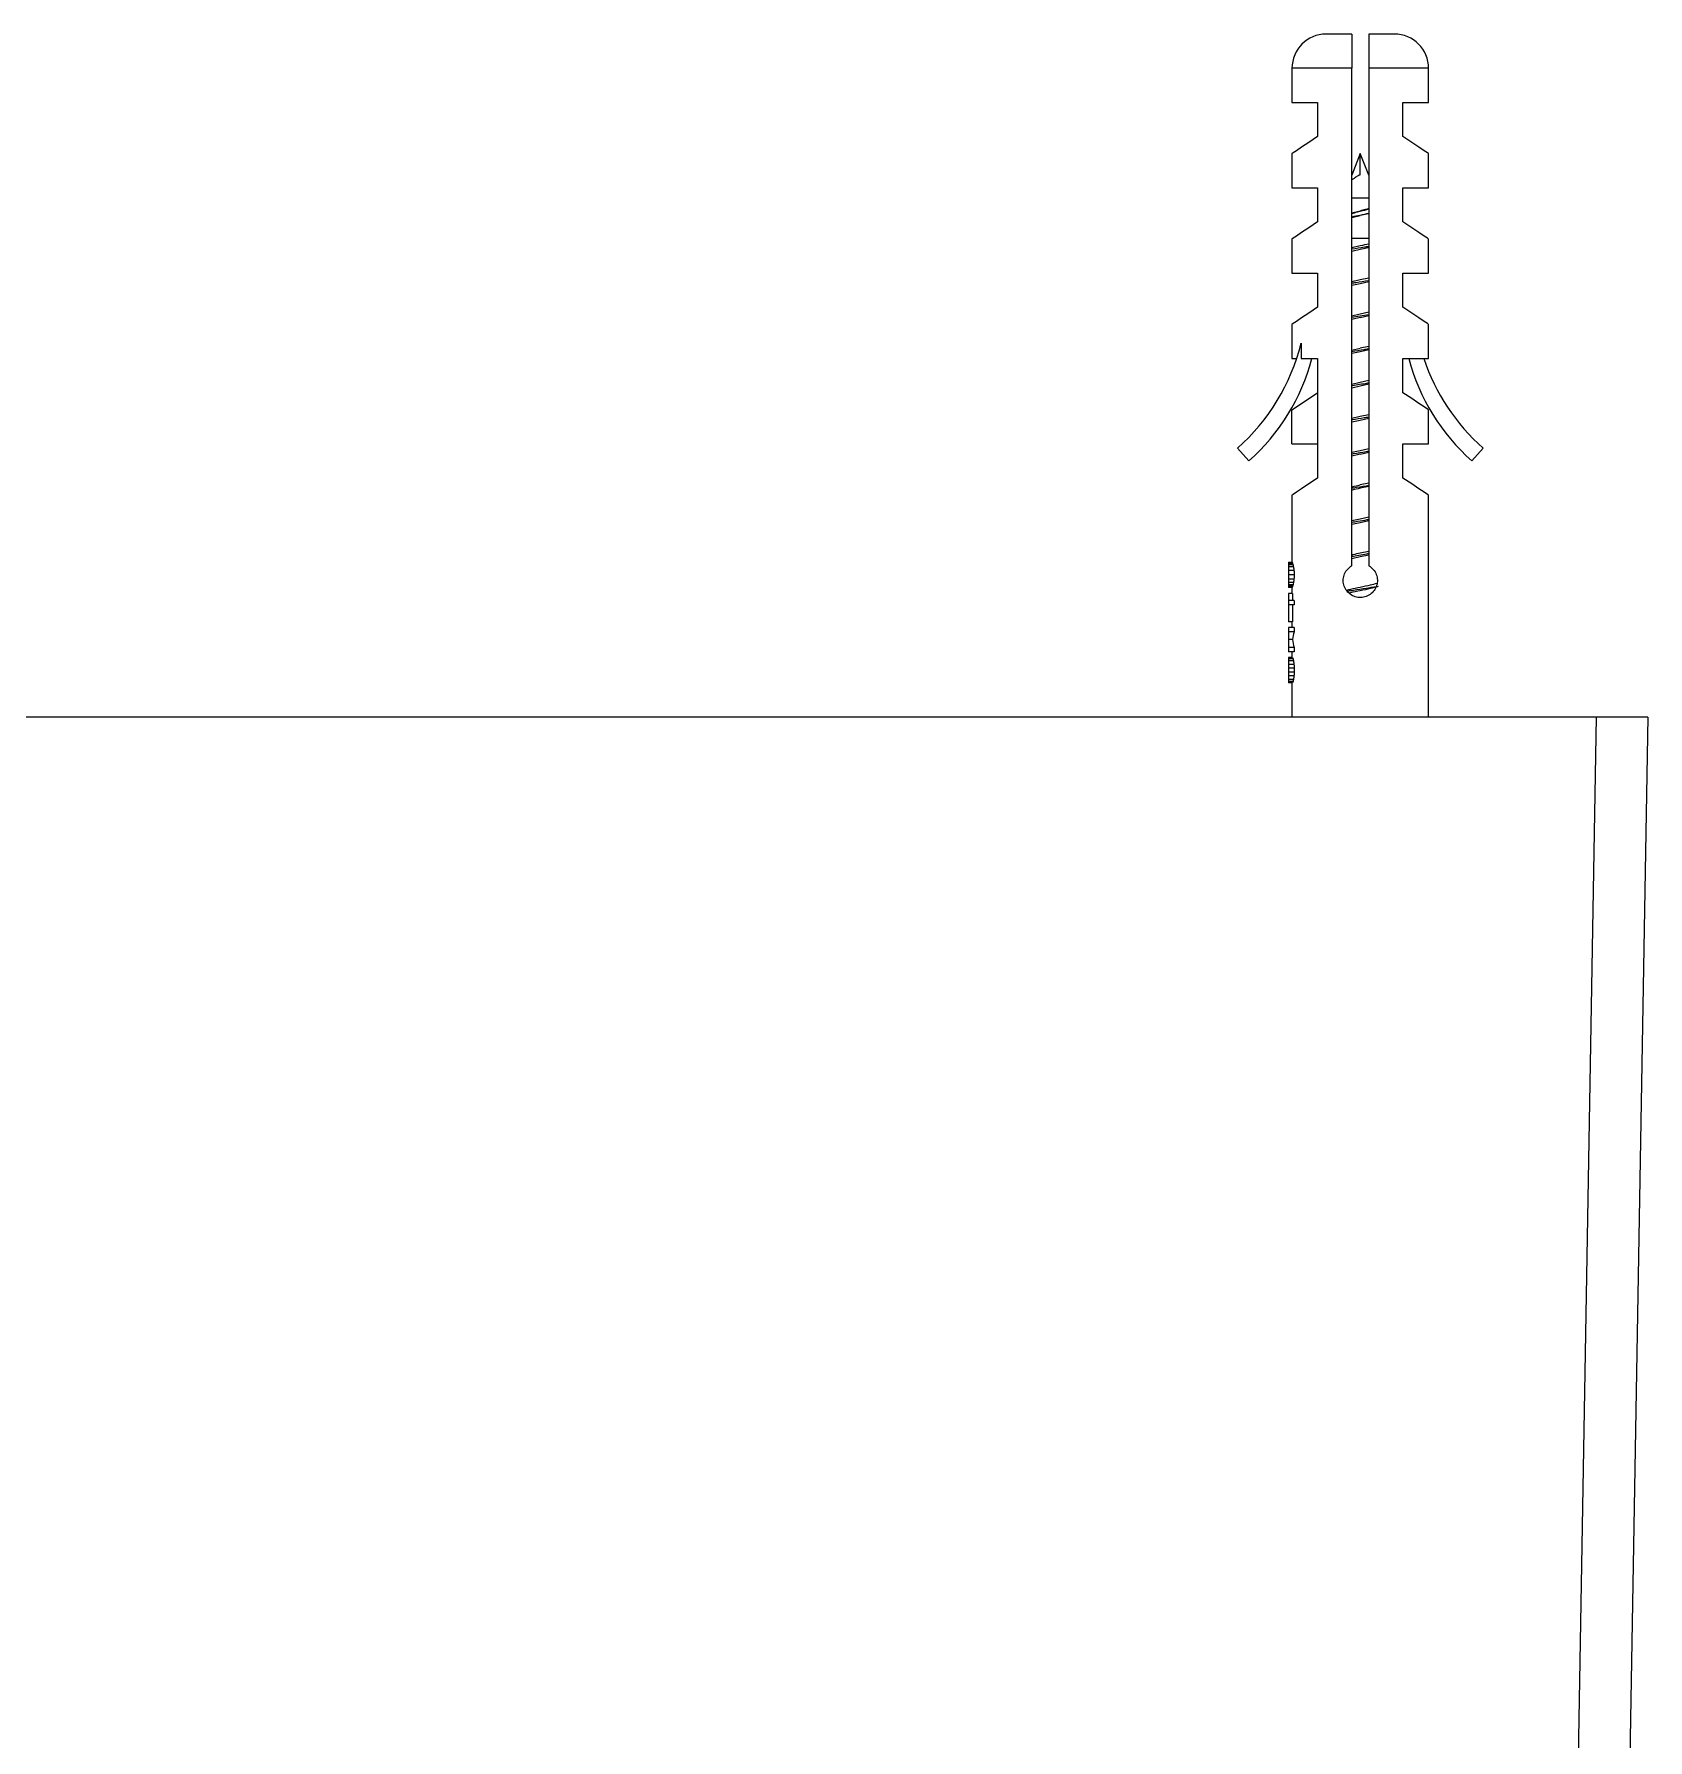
# Model space of a CAD drawing. Header units: millimetres. Extents: x 13235 to 13829, y -4257 to -3417.
# Drawn here: x 13453.33 to 13476.95, y -3494.79 to -3469.82 of the extents above; entities that cross this region are included whole.
import ezdxf

# ---------------------------------------------------------------- set-up
doc = ezdxf.new("R2010")
doc.units = ezdxf.units.MM
doc.header["$LTSCALE"] = 0.1
doc.layers.get('0').update_dxf_attribs({"lineweight": 15})

msp = doc.modelspace()

# ---------------------------------------------------------------- linework, layer by layer
at = {"linetype": 'Continuous', "lineweight": 25}
for p, q in [((13472.615, -3469.817), (13472.24, -3469.817)), ((13473.24, -3469.817), (13472.865, -3469.817)), ((13471.74, -3470.317), (13471.74, -3470.817)), ((13472.615, -3470.317), (13471.74, -3470.317)), ((13472.615, -3477.601), (13472.615, -3470.317)), ((13472.865, -3470.317), (13472.865, -3477.601)), ((13473.74, -3470.317), (13472.865, -3470.317)), ((13473.74, -3470.817), (13473.74, -3470.317)), ((13471.74, -3470.817), (13472.115, -3470.817)), ((13472.115, -3470.817), (13472.115, -3471.317)), ((13473.365, -3470.817), (13473.74, -3470.817)), ((13473.365, -3471.317), (13473.365, -3470.817)), ((13471.74, -3471.567), (13471.74, -3472.067)), ((13472.74, -3471.567), (13472.615, -3471.881)), ((13472.865, -3471.88), (13472.74, -3471.567)), ((13472.74, -3471.878), (13472.74, -3471.567)), ((13473.74, -3472.067), (13473.74, -3471.567)), ((13472.725, -3471.878), (13472.74, -3471.878)), ((13471.74, -3472.067), (13472.115, -3472.067)), ((13472.115, -3472.067), (13472.115, -3472.567)), ((13473.365, -3472.067), (13473.74, -3472.067)), ((13473.365, -3472.567), (13473.365, -3472.067)), ((13472.74, -3472.22), (13472.615, -3472.22)), ((13472.74, -3472.407), (13472.615, -3472.44)), ((13472.615, -3472.502), (13472.74, -3472.474)), ((13471.74, -3472.817), (13471.74, -3473.317)), ((13472.74, -3472.811), (13472.615, -3472.811)), ((13472.74, -3472.917), (13472.615, -3472.945)), ((13473.74, -3473.317), (13473.74, -3472.817)), ((13472.615, -3472.994), (13472.74, -3472.967)), ((13471.74, -3473.317), (13472.115, -3473.317)), ((13472.115, -3473.317), (13472.115, -3473.817)), ((13472.74, -3473.417), (13472.615, -3473.445)), ((13472.865, -3473.39), (13472.74, -3473.417)), ((13472.74, -3473.467), (13472.865, -3473.439)), ((13473.365, -3473.317), (13473.74, -3473.317)), ((13473.365, -3473.817), (13473.365, -3473.317)), ((13472.615, -3473.494), (13472.74, -3473.467)), ((13472.74, -3473.917), (13472.615, -3473.945)), ((13472.865, -3473.89), (13472.74, -3473.917)), ((13472.74, -3473.967), (13472.865, -3473.939)), ((13471.74, -3474.067), (13471.74, -3474.567)), ((13472.74, -3473.967), (13472.615, -3473.994)), ((13473.74, -3474.567), (13473.74, -3474.067)), ((13471.874, -3474.344), (13471.874, -3474.567)), ((13472.615, -3474.445), (13472.74, -3474.417)), ((13472.865, -3474.39), (13472.74, -3474.417)), ((13472.865, -3474.439), (13472.74, -3474.467)), ((13471.74, -3474.567), (13471.809, -3474.567)), ((13471.874, -3474.567), (13472.115, -3474.567)), ((13472.115, -3474.567), (13472.115, -3476.317)), ((13472.74, -3474.467), (13472.615, -3474.494)), ((13473.365, -3475.067), (13473.365, -3474.567)), ((13473.365, -3474.567), (13473.74, -3474.567)), ((13472.74, -3474.917), (13472.615, -3474.945)), ((13472.865, -3474.89), (13472.74, -3474.917)), ((13472.74, -3474.967), (13472.865, -3474.939)), ((13471.74, -3475.317), (13472.115, -3475.067)), ((13472.615, -3474.994), (13472.74, -3474.967)), ((13471.74, -3475.817), (13471.74, -3475.317)), ((13472.74, -3475.417), (13472.615, -3475.445)), ((13472.865, -3475.39), (13472.74, -3475.417)), ((13472.74, -3475.467), (13472.865, -3475.439)), ((13473.74, -3475.817), (13473.74, -3475.317)), ((13472.615, -3475.494), (13472.74, -3475.467)), ((13470.942, -3475.878), (13471.108, -3476.065)), ((13471.74, -3475.817), (13472.115, -3475.817)), ((13472.74, -3475.917), (13472.615, -3475.945)), ((13472.865, -3475.89), (13472.74, -3475.917)), ((13472.74, -3475.967), (13472.865, -3475.939)), ((13473.365, -3475.817), (13473.74, -3475.817)), ((13473.365, -3476.317), (13473.365, -3475.817)), ((13474.539, -3475.878), (13474.373, -3476.065)), ((13472.74, -3475.967), (13472.615, -3475.994)), ((13472.865, -3476.39), (13472.74, -3476.417)), ((13472.865, -3476.439), (13472.74, -3476.467)), ((13471.74, -3476.567), (13471.74, -3477.546)), ((13473.74, -3479.817), (13473.74, -3476.567)), ((13472.74, -3476.917), (13472.615, -3476.945)), ((13472.865, -3476.89), (13472.74, -3476.917)), ((13472.74, -3476.967), (13472.865, -3476.939)), ((13472.615, -3476.994), (13472.74, -3476.967)), ((13472.865, -3477.39), (13472.74, -3477.417)), ((13472.74, -3477.467), (13472.865, -3477.439)), ((13471.69, -3477.546), (13471.742, -3477.546)), ((13471.69, -3477.546), (13471.69, -3477.557)), ((13471.746, -3477.557), (13471.69, -3477.557)), ((13471.69, -3477.557), (13471.69, -3477.567)), ((13471.749, -3477.567), (13471.69, -3477.567)), ((13471.69, -3477.567), (13471.69, -3477.588)), ((13471.756, -3477.588), (13471.69, -3477.588)), ((13471.69, -3477.588), (13471.69, -3477.619)), ((13471.762, -3477.619), (13471.69, -3477.619)), ((13471.69, -3477.619), (13471.69, -3477.671)), ((13471.769, -3477.671), (13471.69, -3477.671)), ((13471.69, -3477.671), (13471.69, -3477.734)), ((13472.615, -3477.494), (13472.74, -3477.467)), ((13471.772, -3477.734), (13471.69, -3477.734)), ((13471.69, -3477.734), (13471.69, -3477.796)), ((13471.769, -3477.796), (13471.69, -3477.796)), ((13471.69, -3477.796), (13471.69, -3477.848)), ((13471.762, -3477.848), (13471.69, -3477.848)), ((13471.69, -3477.848), (13471.69, -3477.88)), ((13471.756, -3477.88), (13471.69, -3477.88)), ((13471.69, -3477.88), (13471.69, -3477.9)), ((13471.749, -3477.9), (13471.69, -3477.9)), ((13471.69, -3477.9), (13471.69, -3477.911)), ((13471.746, -3477.911), (13471.69, -3477.911)), ((13471.69, -3477.911), (13471.69, -3477.921)), ((13471.742, -3477.921), (13471.69, -3477.921)), ((13471.74, -3477.921), (13471.74, -3478.005)), ((13471.746, -3478.005), (13471.69, -3478.005)), ((13471.69, -3478.005), (13471.69, -3478.109)), ((13471.69, -3478.109), (13471.69, -3478.171)), ((13471.772, -3478.109), (13471.69, -3478.109)), ((13471.772, -3478.171), (13471.69, -3478.171)), ((13471.69, -3478.171), (13471.69, -3478.421)), ((13471.746, -3478.005), (13471.746, -3478.109)), ((13471.746, -3478.171), (13471.746, -3478.421)), ((13471.772, -3478.109), (13471.772, -3478.171)), ((13471.746, -3478.421), (13471.69, -3478.421)), ((13471.74, -3478.421), (13471.74, -3478.505)), ((13471.772, -3478.505), (13471.69, -3478.505)), ((13471.69, -3478.505), (13471.69, -3478.567)), ((13471.772, -3478.567), (13471.69, -3478.567)), ((13471.69, -3478.567), (13471.69, -3478.682)), ((13471.747, -3478.682), (13471.69, -3478.682)), ((13471.69, -3478.682), (13471.69, -3478.796)), ((13471.772, -3478.505), (13471.772, -3478.567)), ((13471.772, -3478.796), (13471.69, -3478.796)), ((13471.69, -3478.796), (13471.69, -3478.859)), ((13471.772, -3478.859), (13471.69, -3478.859)), ((13471.748, -3478.942), (13471.69, -3478.942)), ((13471.69, -3478.942), (13471.69, -3478.963)), ((13471.74, -3478.859), (13471.74, -3478.942)), ((13471.772, -3478.796), (13471.772, -3478.859)), ((13471.756, -3478.963), (13471.69, -3478.963)), ((13471.69, -3478.963), (13471.69, -3478.994)), ((13471.762, -3478.994), (13471.69, -3478.994)), ((13471.69, -3478.994), (13471.69, -3479.046)), ((13471.769, -3479.046), (13471.69, -3479.046)), ((13471.69, -3479.046), (13471.69, -3479.098)), ((13471.772, -3479.098), (13471.69, -3479.098)), ((13471.69, -3479.098), (13471.69, -3479.161)), ((13471.772, -3479.161), (13471.69, -3479.161)), ((13471.69, -3479.161), (13471.69, -3479.213)), ((13471.772, -3479.098), (13471.772, -3479.161)), ((13471.769, -3479.213), (13471.69, -3479.213)), ((13471.69, -3479.213), (13471.69, -3479.265)), ((13471.762, -3479.265), (13471.69, -3479.265)), ((13471.69, -3479.265), (13471.69, -3479.296)), ((13471.756, -3479.296), (13471.69, -3479.296)), ((13471.69, -3479.296), (13471.69, -3479.317)), ((13471.748, -3479.317), (13471.69, -3479.317)), ((13471.74, -3479.317), (13471.74, -3479.817))]:
    msp.add_line(p, q, dxfattribs=at)
at = {"linetype": 'Continuous', "lineweight": 18, "extrusion": (-1.22465e-16, -1, 0)}
for p, q in [((13476.2, -3479.817), (13432.179, -3479.817)), ((13476.2, -3479.817), (13432.179, -3479.817)), ((13476.95, -3479.817), (13476.2, -3479.817)), ((13476.95, -3479.817), (13476.2, -3479.817)), ((13476.95, -3479.817), (13476.393, -3511.744)), ((13476.95, -3479.817), (13476.393, -3511.744))]:
    msp.add_line(p, q, dxfattribs=at)
msp.add_line((13473.74, -3479.817), (13471.74, -3479.817))
at = {"linetype": 'Continuous', "lineweight": 13, "extrusion": (-1.22465e-16, -1, 0)}
msp.add_line((13475.643, -3511.744), (13476.2, -3479.817), dxfattribs=at)
msp.add_line((13475.643, -3511.744), (13476.2, -3479.817), dxfattribs=at)
at = {"linetype": 'Continuous', "lineweight": 25, "flags": 128}
for points in [[(13472.115, -3471.317), (13471.986, -3471.403), (13471.881, -3471.473), (13471.804, -3471.525), (13471.756, -3471.556), (13471.74, -3471.567)], [(13473.74, -3471.567), (13473.724, -3471.556), (13473.677, -3471.525), (13473.599, -3471.473), (13473.494, -3471.403), (13473.365, -3471.317)], [(13472.115, -3472.567), (13471.986, -3472.653), (13471.881, -3472.723), (13471.804, -3472.775), (13471.756, -3472.806), (13471.74, -3472.817)], [(13473.74, -3472.817), (13473.724, -3472.806), (13473.677, -3472.775), (13473.599, -3472.723), (13473.494, -3472.653), (13473.365, -3472.567)], [(13472.115, -3473.817), (13471.986, -3473.903), (13471.881, -3473.973), (13471.804, -3474.025), (13471.756, -3474.056), (13471.74, -3474.067)], [(13473.74, -3474.067), (13473.724, -3474.056), (13473.677, -3474.025), (13473.599, -3473.973), (13473.494, -3473.903), (13473.365, -3473.817)], [(13473.74, -3475.317), (13473.724, -3475.306), (13473.677, -3475.275), (13473.599, -3475.223), (13473.494, -3475.153), (13473.365, -3475.067)], [(13472.115, -3476.317), (13471.986, -3476.403), (13471.881, -3476.473), (13471.804, -3476.525), (13471.756, -3476.556), (13471.74, -3476.567)], [(13473.74, -3476.567), (13473.724, -3476.556), (13473.677, -3476.525), (13473.599, -3476.473), (13473.494, -3476.403), (13473.365, -3476.317)]]:
    msp.add_lwpolyline(points, dxfattribs=at)
at = {"linetype": 'Continuous', "lineweight": 25}
for centre, radius, start, end in [((13472.24, -3470.317), 0.5, 90, 180), ((13473.24, -3470.317), 0.5, 0, 90), ((13468.927, -3473.604), 3.039, 311.536, 345.9032), ((13469.093, -3473.791), 3.039, 311.536, 345.1985), ((13476.388, -3473.791), 3.038, 194.8015, 228.464), ((13476.553, -3473.604), 3.039, 198.4852, 228.464)]:
    msp.add_arc(centre, radius, start, end, dxfattribs=at)
for centre, major_axis, ratio, start_param, end_param in [((13472.74, -3477.537), (1, 0), 0.195835, 3.189483, 3.242829), ((13472.74, -3477.524), (1, 0), 0.326388, 3.242829, 3.274966), ((13472.74, -3477.502), (1, 0), 0.489584, 3.274966, 3.318039), ((13472.74, -3477.416), (1, 0), 0.979167, 3.318039, 3.350557), ((13472.74, -3477.281), (0, 1.632), 0.612767, 1.779761, 1.812505), ((13472.74, -3476.265), (0, 5.875), 0.170213, 1.812505, 1.823477), ((13472.74, -3477.931), (1, 0), 0.195833, 3.040356, 3.093702), ((13472.74, -3477.944), (1, 0), 0.326388, 3.008219, 3.040356), ((13472.74, -3477.965), (1, 0), 0.489584, 2.965147, 3.008219), ((13472.74, -3478.051), (1, 0), 0.979167, 2.932628, 2.965147), ((13472.74, -3478.187), (0, 1.632), 0.612765, 1.329088, 1.361832), ((13472.74, -3479.202), (0, 5.875), 0.170213, 1.318116, 1.329088), ((13472.74, -3478.774), (1, 0), 0.828526, 2.888912, 3.029657), ((13472.74, -3478.589), (1, 0), 0.828526, 3.253528, 3.394273), ((13472.74, -3478.894), (1, 0), 0.391667, 3.26424, 3.318039), ((13472.74, -3478.791), (1, 0), 0.979167, 3.318039, 3.350557), ((13472.74, -3478.656), (0, 1.632), 0.612766, 1.779761, 1.812505), ((13472.74, -3477.874), (0, 4.896), 0.204255, 1.812505, 1.823477), ((13472.74, -3480.385), (0, 4.896), 0.204255, 1.318116, 1.329088), ((13472.74, -3479.365), (1, 0), 0.391667, 2.965147, 3.018945), ((13472.74, -3479.468), (1, 0), 0.979167, 2.932628, 2.965147), ((13472.74, -3479.603), (0, 1.632), 0.612766, 1.329088, 1.361832)]:
    msp.add_ellipse(centre, major_axis=major_axis, ratio=ratio, start_param=start_param, end_param=end_param, dxfattribs=at)
for points, knots in [([(13472.615, -3469.817), (13472.615, -3469.823), (13472.615, -3469.834), (13472.615, -3469.924), (13472.615, -3470.055), (13472.615, -3470.194), (13472.615, -3470.283), (13472.615, -3470.317)], [0, 0, 0, 0, 0.222681, 0.44432, 0.659698, 0.872436, 1, 1, 1, 1]), ([(13472.865, -3469.817), (13472.865, -3469.823), (13472.865, -3469.834), (13472.865, -3469.924), (13472.865, -3470.055), (13472.865, -3470.194), (13472.865, -3470.283), (13472.865, -3470.317)], [0, 0, 0, 0, 0.222681, 0.44432, 0.659698, 0.872436, 1, 1, 1, 1]), ([(13472.615, -3471.951), (13472.62, -3471.948), (13472.632, -3471.937), (13472.653, -3471.924), (13472.67, -3471.913), (13472.691, -3471.9), (13472.709, -3471.888), (13472.725, -3471.878)], [0, 0, 0, 0, 0.157577, 0.464032, 0.549365, 0.59211, 1, 1, 1, 1]), ([(13472.615, -3472.442), (13472.629, -3472.438), (13472.67, -3472.428), (13472.754, -3472.406), (13472.831, -3472.388), (13472.865, -3472.376), (13472.865, -3472.376)], [0, 0, 0, 0, 0.15939, 0.489249, 0.992899, 1, 1, 1, 1]), ([(13472.865, -3472.442), (13472.822, -3472.452), (13472.741, -3472.47), (13472.656, -3472.487), (13472.615, -3472.495)], [0, 0, 0, 0, 0.527889, 1, 1, 1, 1]), ([(13472.865, -3472.22), (13472.848, -3472.22), (13472.809, -3472.22), (13472.765, -3472.22), (13472.74, -3472.22)], [0, 0, 0, 0, 0.451216, 1, 1, 1, 1]), ([(13472.865, -3472.372), (13472.849, -3472.377), (13472.811, -3472.389), (13472.766, -3472.4), (13472.74, -3472.407)], [0, 0, 0, 0, 0.409921, 1, 1, 1, 1]), ([(13472.865, -3472.444), (13472.854, -3472.447), (13472.816, -3472.457), (13472.772, -3472.467), (13472.74, -3472.474)], [0, 0, 0, 0, 0.290235, 1, 1, 1, 1]), ([(13472.615, -3472.962), (13472.617, -3472.962), (13472.673, -3472.952), (13472.766, -3472.939), (13472.844, -3472.925), (13472.865, -3472.922)], [0, 0, 0, 0, 0.020696, 0.731061, 1, 1, 1, 1]), ([(13472.865, -3472.811), (13472.865, -3472.811), (13472.827, -3472.811), (13472.783, -3472.811), (13472.74, -3472.811)], [0, 0, 0, 0, 0.022041, 1, 1, 1, 1]), ([(13472.865, -3472.89), (13472.865, -3472.891), (13472.827, -3472.9), (13472.783, -3472.909), (13472.74, -3472.917)], [0, 0, 0, 0, 0.022027, 1, 1, 1, 1]), ([(13472.74, -3472.967), (13472.771, -3472.96), (13472.815, -3472.951), (13472.854, -3472.942), (13472.865, -3472.939)], [0, 0, 0, 0, 0.71207, 1, 1, 1, 1]), ([(13472.615, -3473.463), (13472.636, -3473.459), (13472.713, -3473.446), (13472.806, -3473.432), (13472.863, -3473.422), (13472.865, -3473.422)], [0, 0, 0, 0, 0.257656, 0.968182, 1, 1, 1, 1]), ([(13472.615, -3473.962), (13472.656, -3473.956), (13472.739, -3473.942), (13472.822, -3473.929), (13472.865, -3473.922)], [0, 0, 0, 0, 0.4845, 1, 1, 1, 1]), ([(13472.615, -3474.462), (13472.676, -3474.453), (13472.762, -3474.439), (13472.842, -3474.426), (13472.865, -3474.422)], [0, 0, 0, 0, 0.709948, 1, 1, 1, 1]), ([(13472.615, -3474.962), (13472.619, -3474.962), (13472.655, -3474.955), (13472.732, -3474.944), (13472.813, -3474.931), (13472.856, -3474.923), (13472.865, -3474.922)], [0, 0, 0, 0, 0.051867, 0.459749, 0.884415, 1, 1, 1, 1]), ([(13472.615, -3475.462), (13472.619, -3475.462), (13472.674, -3475.452), (13472.766, -3475.438), (13472.843, -3475.425), (13472.865, -3475.422)], [0, 0, 0, 0, 0.042931, 0.726502, 1, 1, 1, 1]), ([(13472.615, -3475.962), (13472.624, -3475.961), (13472.69, -3475.95), (13472.781, -3475.936), (13472.852, -3475.924), (13472.865, -3475.922)], [0, 0, 0, 0, 0.10344, 0.827796, 1, 1, 1, 1]), ([(13472.615, -3476.445), (13472.617, -3476.444), (13472.654, -3476.435), (13472.698, -3476.426), (13472.74, -3476.417)], [0, 0, 0, 0, 0.040334, 1, 1, 1, 1]), ([(13472.615, -3476.462), (13472.624, -3476.461), (13472.688, -3476.45), (13472.782, -3476.436), (13472.852, -3476.424), (13472.865, -3476.422)], [0, 0, 0, 0, 0.108056, 0.829775, 1, 1, 1, 1]), ([(13472.74, -3476.467), (13472.698, -3476.475), (13472.654, -3476.484), (13472.617, -3476.493), (13472.615, -3476.494)], [0, 0, 0, 0, 0.959902, 1, 1, 1, 1]), ([(13472.615, -3476.962), (13472.644, -3476.958), (13472.717, -3476.946), (13472.805, -3476.932), (13472.857, -3476.923), (13472.865, -3476.922)], [0, 0, 0, 0, 0.344542, 0.892966, 1, 1, 1, 1]), ([(13472.74, -3477.417), (13472.703, -3477.425), (13472.659, -3477.434), (13472.621, -3477.443), (13472.615, -3477.445)], [0, 0, 0, 0, 0.8441669, 1, 1, 1, 1]), ([(13472.615, -3477.462), (13472.649, -3477.457), (13472.722, -3477.445), (13472.809, -3477.431), (13472.856, -3477.423), (13472.865, -3477.422)], [0, 0, 0, 0, 0.404422, 0.883051, 1, 1, 1, 1]), ([(13472.865, -3477.601), (13472.888, -3477.617), (13472.935, -3477.65), (13472.978, -3477.725), (13472.995, -3477.809), (13472.984, -3477.892), (13472.946, -3477.967), (13472.886, -3478.026), (13472.809, -3478.063), (13472.724, -3478.071), (13472.642, -3478.052), (13472.571, -3478.007), (13472.518, -3477.942), (13472.489, -3477.861), (13472.489, -3477.776), (13472.516, -3477.697), (13472.561, -3477.637), (13472.6, -3477.611), (13472.615, -3477.601)], [0, 0, 0, 0, 0.064986, 0.129976, 0.194502, 0.257181, 0.319563, 0.383602, 0.448726, 0.51269, 0.575123, 0.637928, 0.702423, 0.767448, 0.830869, 0.89307, 0.956313, 1, 1, 1, 1]), ([(13472.74, -3477.917), (13472.69, -3477.928), (13472.617, -3477.943), (13472.559, -3477.958), (13472.541, -3477.963)], [0, 0, 0, 0, 0.686929, 1, 1, 1, 1]), ([(13472.55, -3477.974), (13472.58, -3477.968), (13472.667, -3477.953), (13472.822, -3477.93), (13472.925, -3477.912), (13472.973, -3477.903)], [0, 0, 0, 0, 0.227126, 0.645696, 1, 1, 1, 1]), ([(13472.983, -3477.861), (13472.952, -3477.869), (13472.881, -3477.888), (13472.79, -3477.907), (13472.74, -3477.917)], [0, 0, 0, 0, 0.449717, 1, 1, 1, 1]), ([(13473.001, -3477.905), (13472.964, -3477.915), (13472.888, -3477.936), (13472.79, -3477.956), (13472.74, -3477.967)], [0, 0, 0, 0, 0.490172, 1, 1, 1, 1]), ([(13472.74, -3477.967), (13472.689, -3477.977), (13472.629, -3477.989), (13472.582, -3478.002), (13472.574, -3478.004)], [0, 0, 0, 0, 0.843222, 1, 1, 1, 1])]:
    msp.add_open_spline(points, degree=3, knots=knots, dxfattribs=at)

doc.saveas('drawing.dxf')
